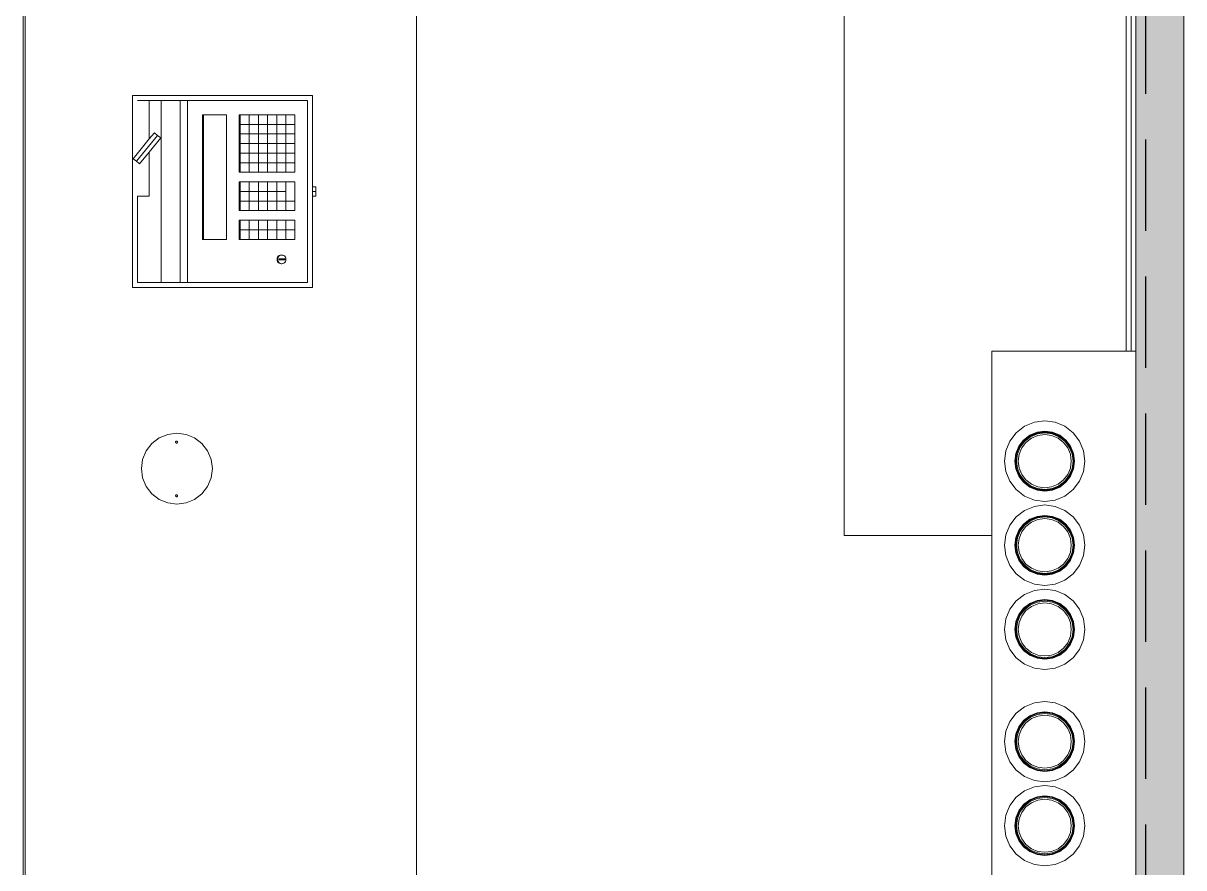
# Model space of a CAD drawing. Header units: millimetres. Extents: x 567392 to 582402, y 4512800 to 4518063.
# Drawn here: x 568968.8 to 569210.8, y 4513396.1 to 4513572.3 of the extents above; entities that cross this region are included whole.
import ezdxf

# ---------------------------------------------------------------- set-up
doc = ezdxf.new("R2010")
doc.units = ezdxf.units.MM
doc.linetypes.add('DASHED2', pattern=[9.525, 6.35, -3.175])
doc.layers.add('a_8', color=8, linetype='Continuous', lineweight=0)
doc.layers.add('a_p1_d', color=1, linetype='DASHED2')

# ---------------------------------------------------------------- blocks, each defined once
blk = doc.blocks.new('A$C4A613EE6')
h = blk.add_hatch(color=256)
h.dxf.hatch_style = 1
h.paths.add_polyline_path([(12300, -100), (0, -100), (0, 0), (12300, 0)])
for p, q in [((12300, 0), (2200, 0)), ((8489.7, -100), (10126.7, -100)), ((8489.7, -110), (10126.7, -110)), ((8489.7, -119.9), (10126.7, -119.9)), ((10126.7, -100), (10126.7, -110)), ((10126.7, -100), (12126.7, -100)), ((10126.7, -110), (10126.7, -119.9)), ((10126.7, -119.9), (10126.7, -400)), ((10314, -217.2), (10296.7, -230.6)), ((10334.3, -208.8), (10314, -217.2)), ((10356, -206), (10334.3, -208.8)), ((10377.7, -208.8), (10356, -206)), ((10398, -217.2), (10377.7, -208.8)), ((10415.4, -230.6), (10398, -217.2)), ((10489.3, -217.2), (10472, -230.6)), ((10509.6, -208.8), (10489.3, -217.2)), ((10531.3, -206), (10509.6, -208.8)), ((10553, -208.8), (10531.3, -206)), ((10573.3, -217.2), (10553, -208.8)), ((10590.7, -230.6), (10573.3, -217.2)), ((10664.9, -217.2), (10647.5, -230.6)), ((10685.1, -208.8), (10664.9, -217.2)), ((10706.9, -206), (10685.1, -208.8)), ((10728.6, -208.8), (10706.9, -206)), ((10748.8, -217.2), (10728.6, -208.8)), ((10766.2, -230.6), (10748.8, -217.2)), ((10899, -217.2), (10881.7, -230.6)), ((10919.3, -208.8), (10899, -217.2)), ((10941, -206), (10919.3, -208.8)), ((10962.7, -208.8), (10941, -206)), ((10983, -217.2), (10962.7, -208.8)), ((11000.4, -230.6), (10983, -217.2)), ((11074.3, -217.2), (11057, -230.6)), ((11094.6, -208.8), (11074.3, -217.2)), ((11116.3, -206), (11094.6, -208.8)), ((11138, -208.8), (11116.3, -206)), ((11158.3, -217.2), (11138, -208.8)), ((11175.7, -230.6), (11158.3, -217.2)), ((10296.7, -230.6), (10283.3, -247.9)), ((10324.8, -235.9), (10311.9, -245.8)), ((10325.2, -236.5), (10312.4, -246.3)), ((10325.7, -237.4), (10313.1, -247)), ((10326.6, -238.9), (10314.3, -248.2)), ((10328.3, -241.9), (10316.8, -250.7)), ((10339.9, -229.7), (10324.8, -235.9)), ((10340, -230.3), (10325.2, -236.5)), ((10340.3, -231.3), (10325.7, -237.4)), ((10340.8, -233), (10326.6, -238.9)), ((10341.7, -236.4), (10328.3, -241.9)), ((10356, -227.6), (10339.9, -229.7)), ((10356, -228.2), (10340, -230.3)), ((10356, -229.3), (10340.3, -231.3)), ((10356, -231), (10340.8, -233)), ((10356, -234.5), (10341.7, -236.4)), ((10372.2, -229.7), (10356, -227.6)), ((10372, -230.3), (10356, -228.2)), ((10371.7, -231.3), (10356, -229.3)), ((10371.3, -233), (10356, -231)), ((10370.4, -236.4), (10356, -234.5)), ((10383.7, -241.9), (10370.4, -236.4)), ((10385.5, -238.9), (10371.3, -233)), ((10386.3, -237.4), (10371.7, -231.3)), ((10386.9, -236.5), (10372, -230.3)), ((10387.2, -235.9), (10372.2, -229.7)), ((10395.2, -250.7), (10383.7, -241.9)), ((10397.7, -248.2), (10385.5, -238.9)), ((10398.9, -247), (10386.3, -237.4)), ((10399.7, -246.3), (10386.9, -236.5)), ((10400.1, -245.8), (10387.2, -235.9)), ((10428.7, -247.9), (10415.4, -230.6)), ((10472, -230.6), (10458.6, -247.9)), ((10500.1, -235.9), (10487.2, -245.8)), ((10500.5, -236.5), (10487.7, -246.3)), ((10501, -237.4), (10488.4, -247)), ((10501.8, -238.9), (10489.6, -248.2)), ((10503.6, -241.9), (10492.1, -250.7)), ((10515.2, -229.7), (10500.1, -235.9)), ((10515.3, -230.3), (10500.5, -236.5)), ((10515.6, -231.3), (10501, -237.4)), ((10516.1, -233), (10501.8, -238.9)), ((10517, -236.4), (10503.6, -241.9)), ((10531.3, -227.6), (10515.2, -229.7)), ((10531.3, -228.2), (10515.3, -230.3)), ((10531.3, -229.3), (10515.6, -231.3)), ((10531.3, -231), (10516.1, -233)), ((10531.3, -234.5), (10517, -236.4)), ((10547.5, -229.7), (10531.3, -227.6)), ((10547.3, -230.3), (10531.3, -228.2)), ((10547, -231.3), (10531.3, -229.3)), ((10546.6, -233), (10531.3, -231)), ((10545.7, -236.4), (10531.3, -234.5)), ((10559, -241.9), (10545.7, -236.4)), ((10560.8, -238.9), (10546.6, -233)), ((10561.6, -237.4), (10547, -231.3)), ((10562.2, -236.5), (10547.3, -230.3)), ((10562.5, -235.9), (10547.5, -229.7)), ((10570.5, -250.7), (10559, -241.9)), ((10573, -248.2), (10560.8, -238.9)), ((10574.2, -247), (10561.6, -237.4)), ((10575, -246.3), (10562.2, -236.5)), ((10575.4, -245.8), (10562.5, -235.9)), ((10604, -247.9), (10590.7, -230.6)), ((10647.5, -230.6), (10634.2, -247.9)), ((10675.7, -235.9), (10662.8, -245.8)), ((10676, -236.5), (10663.2, -246.3)), ((10676.5, -237.4), (10664, -247)), ((10677.4, -238.9), (10665.2, -248.2)), ((10679.2, -241.9), (10667.7, -250.7)), ((10690.7, -229.7), (10675.7, -235.9)), ((10690.9, -230.3), (10676, -236.5)), ((10691.2, -231.3), (10676.5, -237.4)), ((10691.6, -233), (10677.4, -238.9)), ((10692.5, -236.4), (10679.2, -241.9)), ((10706.9, -227.6), (10690.7, -229.7)), ((10706.9, -228.2), (10690.9, -230.3)), ((10706.9, -229.3), (10691.2, -231.3)), ((10706.9, -231), (10691.6, -233)), ((10706.9, -234.5), (10692.5, -236.4)), ((10723, -229.7), (10706.9, -227.6)), ((10722.8, -230.3), (10706.9, -228.2)), ((10722.6, -231.3), (10706.9, -229.3)), ((10722.1, -233), (10706.9, -231)), ((10721.2, -236.4), (10706.9, -234.5)), ((10734.6, -241.9), (10721.2, -236.4)), ((10736.3, -238.9), (10722.1, -233)), ((10737.2, -237.4), (10722.6, -231.3)), ((10737.7, -236.5), (10722.8, -230.3)), ((10738, -235.9), (10723, -229.7)), ((10746, -250.7), (10734.6, -241.9)), ((10748.5, -248.2), (10736.3, -238.9)), ((10749.8, -247), (10737.2, -237.4)), ((10750.5, -246.3), (10737.7, -236.5)), ((10751, -245.8), (10738, -235.9)), ((10779.6, -247.9), (10766.2, -230.6)), ((10881.7, -230.6), (10868.3, -247.9)), ((10909.8, -235.9), (10896.9, -245.8)), ((10910.2, -236.5), (10897.4, -246.3)), ((10910.7, -237.4), (10898.1, -247)), ((10911.6, -238.9), (10899.3, -248.2)), ((10913.3, -241.9), (10901.8, -250.7)), ((10924.9, -229.7), (10909.8, -235.9)), ((10925, -230.3), (10910.2, -236.5)), ((10925.3, -231.3), (10910.7, -237.4)), ((10925.8, -233), (10911.6, -238.9)), ((10926.7, -236.4), (10913.3, -241.9)), ((10941, -227.6), (10924.9, -229.7)), ((10941, -228.2), (10925, -230.3)), ((10941, -229.3), (10925.3, -231.3)), ((10941, -231), (10925.8, -233)), ((10941, -234.5), (10926.7, -236.4)), ((10957.2, -229.7), (10941, -227.6)), ((10957, -230.3), (10941, -228.2)), ((10956.7, -231.3), (10941, -229.3)), ((10956.3, -233), (10941, -231)), ((10955.4, -236.4), (10941, -234.5)), ((10968.7, -241.9), (10955.4, -236.4)), ((10970.5, -238.9), (10956.3, -233)), ((10971.3, -237.4), (10956.7, -231.3)), ((10971.9, -236.5), (10957, -230.3)), ((10972.2, -235.9), (10957.2, -229.7)), ((10980.2, -250.7), (10968.7, -241.9)), ((10982.7, -248.2), (10970.5, -238.9)), ((10983.9, -247), (10971.3, -237.4)), ((10984.7, -246.3), (10971.9, -236.5)), ((10985.1, -245.8), (10972.2, -235.9)), ((11013.7, -247.9), (11000.4, -230.6)), ((11057, -230.6), (11043.6, -247.9)), ((11085.1, -235.9), (11072.2, -245.8)), ((11085.5, -236.5), (11072.7, -246.3)), ((11086, -237.4), (11073.4, -247)), ((11086.8, -238.9), (11074.6, -248.2)), ((11088.6, -241.9), (11077.1, -250.7)), ((11100.2, -229.7), (11085.1, -235.9)), ((11100.3, -230.3), (11085.5, -236.5)), ((11100.6, -231.3), (11086, -237.4)), ((11101.1, -233), (11086.8, -238.9)), ((11102, -236.4), (11088.6, -241.9)), ((11116.3, -227.6), (11100.2, -229.7)), ((11116.3, -228.2), (11100.3, -230.3)), ((11116.3, -229.3), (11100.6, -231.3)), ((11116.3, -231), (11101.1, -233)), ((11116.3, -234.5), (11102, -236.4)), ((11132.5, -229.7), (11116.3, -227.6)), ((11132.3, -230.3), (11116.3, -228.2)), ((11132, -231.3), (11116.3, -229.3)), ((11131.6, -233), (11116.3, -231)), ((11130.7, -236.4), (11116.3, -234.5)), ((11144, -241.9), (11130.7, -236.4)), ((11145.8, -238.9), (11131.6, -233)), ((11146.6, -237.4), (11132, -231.3)), ((11147.2, -236.5), (11132.3, -230.3)), ((11147.5, -235.9), (11132.5, -229.7)), ((11155.5, -250.7), (11144, -241.9)), ((11158, -248.2), (11145.8, -238.9)), ((11159.2, -247), (11146.6, -237.4)), ((11160, -246.3), (11147.2, -236.5)), ((11160.4, -245.8), (11147.5, -235.9)), ((11189, -247.9), (11175.7, -230.6)), ((10283.3, -247.9), (10274.9, -268.2)), ((10302, -258.7), (10295.8, -273.8)), ((10302.6, -259.1), (10296.4, -273.9)), ((10303.5, -259.6), (10297.4, -274.2)), ((10305, -260.4), (10299.1, -274.7)), ((10311.9, -245.8), (10302, -258.7)), ((10308, -262.2), (10302.5, -275.6)), ((10312.4, -246.3), (10302.6, -259.1)), ((10313.1, -247), (10303.5, -259.6)), ((10314.3, -248.2), (10305, -260.4)), ((10316.8, -250.7), (10308, -262.2)), ((10404, -262.2), (10395.2, -250.7)), ((10407.1, -260.4), (10397.7, -248.2)), ((10408.5, -259.6), (10398.9, -247)), ((10409.5, -259.1), (10399.7, -246.3)), ((10410, -258.7), (10400.1, -245.8)), ((10409.5, -275.6), (10404, -262.2)), ((10412.9, -274.7), (10407.1, -260.4)), ((10414.6, -274.2), (10408.5, -259.6)), ((10415.6, -273.9), (10409.5, -259.1)), ((10416.2, -273.8), (10410, -258.7)), ((10437.1, -268.2), (10428.7, -247.9)), ((10458.6, -247.9), (10450.2, -268.2)), ((10477.3, -258.7), (10471.1, -273.8)), ((10477.9, -259.1), (10471.7, -273.9)), ((10478.8, -259.6), (10472.7, -274.2)), ((10480.3, -260.4), (10474.4, -274.7)), ((10487.2, -245.8), (10477.3, -258.7)), ((10483.3, -262.2), (10477.8, -275.6)), ((10487.7, -246.3), (10477.9, -259.1)), ((10488.4, -247), (10478.8, -259.6)), ((10489.6, -248.2), (10480.3, -260.4)), ((10492.1, -250.7), (10483.3, -262.2)), ((10579.3, -262.2), (10570.5, -250.7)), ((10582.4, -260.4), (10573, -248.2)), ((10583.8, -259.6), (10574.2, -247)), ((10584.8, -259.1), (10575, -246.3)), ((10585.3, -258.7), (10575.4, -245.8)), ((10584.8, -275.6), (10579.3, -262.2)), ((10588.2, -274.7), (10582.4, -260.4)), ((10589.9, -274.2), (10583.8, -259.6)), ((10590.9, -273.9), (10584.8, -259.1)), ((10591.5, -273.8), (10585.3, -258.7)), ((10612.4, -268.2), (10604, -247.9)), ((10634.2, -247.9), (10625.8, -268.2)), ((10652.9, -258.7), (10646.7, -273.8)), ((10653.4, -259.1), (10647.3, -273.9)), ((10654.3, -259.6), (10648.3, -274.2)), ((10655.8, -260.4), (10650, -274.7)), ((10662.8, -245.8), (10652.9, -258.7)), ((10663.2, -246.3), (10653.4, -259.1)), ((10658.9, -262.2), (10653.4, -275.6)), ((10664, -247), (10654.3, -259.6)), ((10665.2, -248.2), (10655.8, -260.4)), ((10667.7, -250.7), (10658.9, -262.2)), ((10754.8, -262.2), (10746, -250.7)), ((10757.9, -260.4), (10748.5, -248.2)), ((10759.4, -259.6), (10749.8, -247)), ((10760.3, -259.1), (10750.5, -246.3)), ((10760.9, -258.7), (10751, -245.8)), ((10760.4, -275.6), (10754.8, -262.2)), ((10763.8, -274.7), (10757.9, -260.4)), ((10765.5, -274.2), (10759.4, -259.6)), ((10766.5, -273.9), (10760.3, -259.1)), ((10767.1, -273.8), (10760.9, -258.7)), ((10788, -268.2), (10779.6, -247.9)), ((10868.3, -247.9), (10859.9, -268.2)), ((10887, -258.7), (10880.8, -273.8)), ((10887.6, -259.1), (10881.4, -273.9)), ((10888.5, -259.6), (10882.4, -274.2)), ((10890, -260.4), (10884.1, -274.7)), ((10896.9, -245.8), (10887, -258.7)), ((10893, -262.2), (10887.5, -275.6)), ((10897.4, -246.3), (10887.6, -259.1)), ((10898.1, -247), (10888.5, -259.6)), ((10899.3, -248.2), (10890, -260.4)), ((10901.8, -250.7), (10893, -262.2)), ((10989, -262.2), (10980.2, -250.7)), ((10992.1, -260.4), (10982.7, -248.2)), ((10993.5, -259.6), (10983.9, -247)), ((10994.5, -259.1), (10984.7, -246.3)), ((10995, -258.7), (10985.1, -245.8)), ((10994.5, -275.6), (10989, -262.2)), ((10997.9, -274.7), (10992.1, -260.4)), ((10999.6, -274.2), (10993.5, -259.6)), ((11000.6, -273.9), (10994.5, -259.1)), ((11001.2, -273.8), (10995, -258.7)), ((11022.1, -268.2), (11013.7, -247.9)), ((11043.6, -247.9), (11035.2, -268.2)), ((11062.3, -258.7), (11056.1, -273.8)), ((11062.9, -259.1), (11056.7, -273.9)), ((11063.8, -259.6), (11057.7, -274.2)), ((11065.3, -260.4), (11059.4, -274.7)), ((11072.2, -245.8), (11062.3, -258.7)), ((11068.3, -262.2), (11062.8, -275.6)), ((11072.7, -246.3), (11062.9, -259.1)), ((11073.4, -247), (11063.8, -259.6)), ((11074.6, -248.2), (11065.3, -260.4)), ((11077.1, -250.7), (11068.3, -262.2)), ((11164.3, -262.2), (11155.5, -250.7)), ((11167.4, -260.4), (11158, -248.2)), ((11168.8, -259.6), (11159.2, -247)), ((11169.8, -259.1), (11160, -246.3)), ((11170.3, -258.7), (11160.4, -245.8)), ((11169.8, -275.6), (11164.3, -262.2)), ((11173.2, -274.7), (11167.4, -260.4)), ((11174.9, -274.2), (11168.8, -259.6)), ((11175.9, -273.9), (11169.8, -259.1)), ((11176.5, -273.8), (11170.3, -258.7)), ((11197.4, -268.2), (11189, -247.9)), ((10274.9, -268.2), (10272.1, -289.9)), ((10272.1, -289.9), (10274.9, -311.6)), ((10295.8, -273.8), (10293.7, -289.9)), ((10293.7, -289.9), (10295.8, -306)), ((10296.4, -273.9), (10294.3, -289.9)), ((10294.3, -289.9), (10296.4, -305.9)), ((10297.4, -274.2), (10295.4, -289.9)), ((10295.4, -289.9), (10297.4, -305.6)), ((10299.1, -274.7), (10297.1, -289.9)), ((10297.1, -289.9), (10299.1, -305.2)), ((10302.5, -275.6), (10300.6, -289.9)), ((10300.6, -289.9), (10302.5, -304.2)), ((10411.4, -289.9), (10409.5, -275.6)), ((10409.5, -304.2), (10411.4, -289.9)), ((10414.9, -289.9), (10412.9, -274.7)), ((10412.9, -305.2), (10414.9, -289.9)), ((10416.7, -289.9), (10414.6, -274.2)), ((10414.6, -305.6), (10416.7, -289.9)), ((10417.7, -289.9), (10415.6, -273.9)), ((10415.6, -305.9), (10417.7, -289.9)), ((10418.4, -289.9), (10416.2, -273.8)), ((10416.2, -306), (10418.4, -289.9)), ((10440, -289.9), (10437.1, -268.2)), ((10437.1, -311.6), (10440, -289.9)), ((10450.2, -268.2), (10447.4, -289.9)), ((10447.4, -289.9), (10450.2, -311.6)), ((10471.1, -273.8), (10469, -289.9)), ((10469, -289.9), (10471.1, -306)), ((10471.7, -273.9), (10469.6, -289.9)), ((10469.6, -289.9), (10471.7, -305.9)), ((10472.7, -274.2), (10470.7, -289.9)), ((10470.7, -289.9), (10472.7, -305.6)), ((10474.4, -274.7), (10472.4, -289.9)), ((10472.4, -289.9), (10474.4, -305.2)), ((10477.8, -275.6), (10475.9, -289.9)), ((10475.9, -289.9), (10477.8, -304.2)), ((10586.7, -289.9), (10584.8, -275.6)), ((10584.8, -304.2), (10586.7, -289.9)), ((10590.2, -289.9), (10588.2, -274.7)), ((10588.2, -305.2), (10590.2, -289.9)), ((10592, -289.9), (10589.9, -274.2)), ((10589.9, -305.6), (10592, -289.9)), ((10593, -289.9), (10590.9, -273.9)), ((10590.9, -305.9), (10593, -289.9)), ((10593.7, -289.9), (10591.5, -273.8)), ((10591.5, -306), (10593.7, -289.9)), ((10615.3, -289.9), (10612.4, -268.2)), ((10612.4, -311.6), (10615.3, -289.9)), ((10625.8, -268.2), (10622.9, -289.9)), ((10622.9, -289.9), (10625.8, -311.6)), ((10646.7, -273.8), (10644.5, -289.9)), ((10644.5, -289.9), (10646.7, -306)), ((10647.3, -273.9), (10645.2, -289.9)), ((10645.2, -289.9), (10647.3, -305.9)), ((10648.3, -274.2), (10646.2, -289.9)), ((10646.2, -289.9), (10648.3, -305.6)), ((10650, -274.7), (10647.9, -289.9)), ((10647.9, -289.9), (10650, -305.2)), ((10653.4, -275.6), (10651.5, -289.9)), ((10651.5, -289.9), (10653.4, -304.2)), ((10762.3, -289.9), (10760.4, -275.6)), ((10760.4, -304.2), (10762.3, -289.9)), ((10765.8, -289.9), (10763.8, -274.7)), ((10763.8, -305.2), (10765.8, -289.9)), ((10767.5, -289.9), (10765.5, -274.2)), ((10765.5, -305.6), (10767.5, -289.9)), ((10768.6, -289.9), (10766.5, -273.9)), ((10766.5, -305.9), (10768.6, -289.9)), ((10769.2, -289.9), (10767.1, -273.8)), ((10767.1, -306), (10769.2, -289.9)), ((10790.8, -289.9), (10788, -268.2)), ((10788, -311.6), (10790.8, -289.9)), ((10859.9, -268.2), (10857.1, -289.9)), ((10857.1, -289.9), (10859.9, -311.6)), ((10880.8, -273.8), (10878.7, -289.9)), ((10878.7, -289.9), (10880.8, -306)), ((10881.4, -273.9), (10879.3, -289.9)), ((10879.3, -289.9), (10881.4, -305.9)), ((10882.4, -274.2), (10880.4, -289.9)), ((10880.4, -289.9), (10882.4, -305.6)), ((10884.1, -274.7), (10882.1, -289.9)), ((10882.1, -289.9), (10884.1, -305.2)), ((10887.5, -275.6), (10885.6, -289.9)), ((10885.6, -289.9), (10887.5, -304.2)), ((10996.4, -289.9), (10994.5, -275.6)), ((10994.5, -304.2), (10996.4, -289.9)), ((10999.9, -289.9), (10997.9, -274.7)), ((10997.9, -305.2), (10999.9, -289.9)), ((11001.7, -289.9), (10999.6, -274.2)), ((10999.6, -305.6), (11001.7, -289.9)), ((11002.7, -289.9), (11000.6, -273.9)), ((11000.6, -305.9), (11002.7, -289.9)), ((11003.4, -289.9), (11001.2, -273.8)), ((11001.2, -306), (11003.4, -289.9)), ((11025, -289.9), (11022.1, -268.2)), ((11022.1, -311.6), (11025, -289.9)), ((11035.2, -268.2), (11032.4, -289.9)), ((11032.4, -289.9), (11035.2, -311.6)), ((11056.1, -273.8), (11054, -289.9)), ((11054, -289.9), (11056.1, -306)), ((11056.7, -273.9), (11054.6, -289.9)), ((11054.6, -289.9), (11056.7, -305.9)), ((11057.7, -274.2), (11055.7, -289.9)), ((11055.7, -289.9), (11057.7, -305.6)), ((11059.4, -274.7), (11057.4, -289.9)), ((11057.4, -289.9), (11059.4, -305.2)), ((11062.8, -275.6), (11060.9, -289.9)), ((11060.9, -289.9), (11062.8, -304.2)), ((11171.7, -289.9), (11169.8, -275.6)), ((11169.8, -304.2), (11171.7, -289.9)), ((11175.2, -289.9), (11173.2, -274.7)), ((11173.2, -305.2), (11175.2, -289.9)), ((11177, -289.9), (11174.9, -274.2)), ((11174.9, -305.6), (11177, -289.9)), ((11178, -289.9), (11175.9, -273.9)), ((11175.9, -305.9), (11178, -289.9)), ((11178.7, -289.9), (11176.5, -273.8)), ((11176.5, -306), (11178.7, -289.9)), ((11200.3, -289.9), (11197.4, -268.2)), ((11197.4, -311.6), (11200.3, -289.9)), ((10274.9, -311.6), (10283.3, -331.9)), ((10295.8, -306), (10302, -321.1)), ((10296.4, -305.9), (10302.6, -320.8)), ((10297.4, -305.6), (10303.5, -320.2)), ((10299.1, -305.2), (10305, -319.4)), ((10302.5, -304.2), (10308, -317.6)), ((10404, -317.6), (10409.5, -304.2)), ((10407.1, -319.4), (10412.9, -305.2)), ((10408.5, -320.2), (10414.6, -305.6)), ((10409.5, -320.8), (10415.6, -305.9)), ((10410, -321.1), (10416.2, -306)), ((10428.7, -331.9), (10437.1, -311.6)), ((10450.2, -311.6), (10458.6, -331.9)), ((10471.1, -306), (10477.3, -321.1)), ((10471.7, -305.9), (10477.9, -320.8)), ((10472.7, -305.6), (10478.8, -320.2)), ((10474.4, -305.2), (10480.3, -319.4)), ((10477.8, -304.2), (10483.3, -317.6)), ((10579.3, -317.6), (10584.8, -304.2)), ((10582.4, -319.4), (10588.2, -305.2)), ((10583.8, -320.2), (10589.9, -305.6)), ((10584.8, -320.8), (10590.9, -305.9)), ((10585.3, -321.1), (10591.5, -306)), ((10604, -331.9), (10612.4, -311.6)), ((10625.8, -311.6), (10634.2, -331.9)), ((10646.7, -306), (10652.9, -321.1)), ((10647.3, -305.9), (10653.4, -320.8)), ((10648.3, -305.6), (10654.3, -320.2)), ((10650, -305.2), (10655.8, -319.4)), ((10653.4, -304.2), (10658.9, -317.6)), ((10754.8, -317.6), (10760.4, -304.2)), ((10757.9, -319.4), (10763.8, -305.2)), ((10759.4, -320.2), (10765.5, -305.6)), ((10760.3, -320.8), (10766.5, -305.9)), ((10760.9, -321.1), (10767.1, -306)), ((10779.6, -331.9), (10788, -311.6)), ((10859.9, -311.6), (10868.3, -331.9)), ((10880.8, -306), (10887, -321.1)), ((10881.4, -305.9), (10887.6, -320.8)), ((10882.4, -305.6), (10888.5, -320.2)), ((10884.1, -305.2), (10890, -319.4)), ((10887.5, -304.2), (10893, -317.6)), ((10989, -317.6), (10994.5, -304.2)), ((10992.1, -319.4), (10997.9, -305.2)), ((10993.5, -320.2), (10999.6, -305.6)), ((10994.5, -320.8), (11000.6, -305.9)), ((10995, -321.1), (11001.2, -306)), ((11013.7, -331.9), (11022.1, -311.6)), ((11035.2, -311.6), (11043.6, -331.9)), ((11056.1, -306), (11062.3, -321.1)), ((11056.7, -305.9), (11062.9, -320.8)), ((11057.7, -305.6), (11063.8, -320.2)), ((11059.4, -305.2), (11065.3, -319.4)), ((11062.8, -304.2), (11068.3, -317.6)), ((11164.3, -317.6), (11169.8, -304.2)), ((11167.4, -319.4), (11173.2, -305.2)), ((11168.8, -320.2), (11174.9, -305.6)), ((11169.8, -320.8), (11175.9, -305.9)), ((11170.3, -321.1), (11176.5, -306)), ((11189, -331.9), (11197.4, -311.6)), ((10283.3, -331.9), (10296.7, -349.3)), ((10302, -321.1), (10311.9, -334)), ((10302.6, -320.8), (10312.4, -333.6)), ((10303.5, -320.2), (10313.1, -332.8)), ((10305, -319.4), (10314.3, -331.6)), ((10308, -317.6), (10316.8, -329.1)), ((10311.9, -334), (10324.8, -343.9)), ((10312.4, -333.6), (10325.2, -343.4)), ((10313.1, -332.8), (10325.7, -342.4)), ((10314.3, -331.6), (10326.6, -340.9)), ((10316.8, -329.1), (10328.3, -337.9)), ((10328.3, -337.9), (10341.7, -343.4)), ((10370.4, -343.4), (10383.7, -337.9)), ((10383.7, -337.9), (10395.2, -329.1)), ((10385.5, -340.9), (10397.7, -331.6)), ((10386.3, -342.4), (10398.9, -332.8)), ((10386.9, -343.4), (10399.7, -333.6)), ((10387.2, -343.9), (10400.1, -334)), ((10395.2, -329.1), (10404, -317.6)), ((10397.7, -331.6), (10407.1, -319.4)), ((10398.9, -332.8), (10408.5, -320.2)), ((10399.7, -333.6), (10409.5, -320.8)), ((10400.1, -334), (10410, -321.1)), ((10415.4, -349.3), (10428.7, -331.9)), ((10458.6, -331.9), (10472, -349.3)), ((10477.3, -321.1), (10487.2, -334)), ((10477.9, -320.8), (10487.7, -333.6)), ((10478.8, -320.2), (10488.4, -332.8)), ((10480.3, -319.4), (10489.6, -331.6)), ((10483.3, -317.6), (10492.1, -329.1)), ((10487.2, -334), (10500.1, -343.9)), ((10487.7, -333.6), (10500.5, -343.4)), ((10488.4, -332.8), (10501, -342.4)), ((10489.6, -331.6), (10501.8, -340.9)), ((10492.1, -329.1), (10503.6, -337.9)), ((10503.6, -337.9), (10517, -343.4)), ((10545.7, -343.4), (10559, -337.9)), ((10559, -337.9), (10570.5, -329.1)), ((10560.8, -340.9), (10573, -331.6)), ((10561.6, -342.4), (10574.2, -332.8)), ((10562.2, -343.4), (10575, -333.6)), ((10562.5, -343.9), (10575.4, -334)), ((10570.5, -329.1), (10579.3, -317.6)), ((10573, -331.6), (10582.4, -319.4)), ((10574.2, -332.8), (10583.8, -320.2)), ((10575, -333.6), (10584.8, -320.8)), ((10575.4, -334), (10585.3, -321.1)), ((10590.7, -349.3), (10604, -331.9)), ((10634.2, -331.9), (10647.5, -349.3)), ((10652.9, -321.1), (10662.8, -334)), ((10653.4, -320.8), (10663.2, -333.6)), ((10654.3, -320.2), (10664, -332.8)), ((10655.8, -319.4), (10665.2, -331.6)), ((10658.9, -317.6), (10667.7, -329.1)), ((10662.8, -334), (10675.7, -343.9)), ((10663.2, -333.6), (10676, -343.4)), ((10664, -332.8), (10676.5, -342.4)), ((10665.2, -331.6), (10677.4, -340.9)), ((10667.7, -329.1), (10679.2, -337.9)), ((10679.2, -337.9), (10692.5, -343.4)), ((10721.2, -343.4), (10734.6, -337.9)), ((10734.6, -337.9), (10746, -329.1)), ((10736.3, -340.9), (10748.5, -331.6)), ((10737.2, -342.4), (10749.8, -332.8)), ((10737.7, -343.4), (10750.5, -333.6)), ((10738, -343.9), (10751, -334)), ((10746, -329.1), (10754.8, -317.6)), ((10748.5, -331.6), (10757.9, -319.4)), ((10749.8, -332.8), (10759.4, -320.2)), ((10750.5, -333.6), (10760.3, -320.8)), ((10751, -334), (10760.9, -321.1)), ((10766.2, -349.3), (10779.6, -331.9)), ((10868.3, -331.9), (10881.7, -349.3)), ((10887, -321.1), (10896.9, -334)), ((10887.6, -320.8), (10897.4, -333.6)), ((10888.5, -320.2), (10898.1, -332.8)), ((10890, -319.4), (10899.3, -331.6)), ((10893, -317.6), (10901.8, -329.1)), ((10896.9, -334), (10909.8, -343.9)), ((10897.4, -333.6), (10910.2, -343.4)), ((10898.1, -332.8), (10910.7, -342.4)), ((10899.3, -331.6), (10911.6, -340.9)), ((10901.8, -329.1), (10913.3, -337.9)), ((10913.3, -337.9), (10926.7, -343.4)), ((10955.4, -343.4), (10968.7, -337.9)), ((10968.7, -337.9), (10980.2, -329.1)), ((10970.5, -340.9), (10982.7, -331.6)), ((10971.3, -342.4), (10983.9, -332.8)), ((10971.9, -343.4), (10984.7, -333.6)), ((10972.2, -343.9), (10985.1, -334)), ((10980.2, -329.1), (10989, -317.6)), ((10982.7, -331.6), (10992.1, -319.4)), ((10983.9, -332.8), (10993.5, -320.2)), ((10984.7, -333.6), (10994.5, -320.8)), ((10985.1, -334), (10995, -321.1)), ((11000.4, -349.3), (11013.7, -331.9)), ((11043.6, -331.9), (11057, -349.3)), ((11062.3, -321.1), (11072.2, -334)), ((11062.9, -320.8), (11072.7, -333.6)), ((11063.8, -320.2), (11073.4, -332.8)), ((11065.3, -319.4), (11074.6, -331.6)), ((11068.3, -317.6), (11077.1, -329.1)), ((11072.2, -334), (11085.1, -343.9)), ((11072.7, -333.6), (11085.5, -343.4)), ((11073.4, -332.8), (11086, -342.4)), ((11074.6, -331.6), (11086.8, -340.9)), ((11077.1, -329.1), (11088.6, -337.9)), ((11088.6, -337.9), (11102, -343.4)), ((11130.7, -343.4), (11144, -337.9)), ((11144, -337.9), (11155.5, -329.1)), ((11145.8, -340.9), (11158, -331.6)), ((11146.6, -342.4), (11159.2, -332.8)), ((11147.2, -343.4), (11160, -333.6)), ((11147.5, -343.9), (11160.4, -334)), ((11155.5, -329.1), (11164.3, -317.6)), ((11158, -331.6), (11167.4, -319.4)), ((11159.2, -332.8), (11168.8, -320.2)), ((11160, -333.6), (11169.8, -320.8)), ((11160.4, -334), (11170.3, -321.1)), ((11175.7, -349.3), (11189, -331.9)), ((10296.7, -349.3), (10314, -362.6)), ((10314, -362.6), (10334.3, -371)), ((10324.8, -343.9), (10339.9, -350.1)), ((10325.2, -343.4), (10340, -349.5)), ((10325.7, -342.4), (10340.3, -348.5)), ((10326.6, -340.9), (10340.8, -346.8)), ((10339.9, -350.1), (10356, -352.3)), ((10340, -349.5), (10356, -351.6)), ((10340.3, -348.5), (10356, -350.6)), ((10340.8, -346.8), (10356, -348.8)), ((10341.7, -343.4), (10356, -345.3)), ((10356, -345.3), (10370.4, -343.4)), ((10356, -348.8), (10371.3, -346.8)), ((10356, -350.6), (10371.7, -348.5)), ((10356, -351.6), (10372, -349.5)), ((10356, -352.3), (10372.2, -350.1)), ((10371.3, -346.8), (10385.5, -340.9)), ((10371.7, -348.5), (10386.3, -342.4)), ((10372, -349.5), (10386.9, -343.4)), ((10372.2, -350.1), (10387.2, -343.9)), ((10377.7, -371), (10398, -362.6)), ((10398, -362.6), (10415.4, -349.3)), ((10472, -349.3), (10489.3, -362.6)), ((10489.3, -362.6), (10509.6, -371)), ((10500.1, -343.9), (10515.2, -350.1)), ((10500.5, -343.4), (10515.3, -349.5)), ((10501, -342.4), (10515.6, -348.5)), ((10501.8, -340.9), (10516.1, -346.8)), ((10515.2, -350.1), (10531.3, -352.3)), ((10515.3, -349.5), (10531.3, -351.6)), ((10515.6, -348.5), (10531.3, -350.6)), ((10516.1, -346.8), (10531.3, -348.8)), ((10517, -343.4), (10531.3, -345.3)), ((10531.3, -345.3), (10545.7, -343.4)), ((10531.3, -348.8), (10546.6, -346.8)), ((10531.3, -350.6), (10547, -348.5)), ((10531.3, -351.6), (10547.3, -349.5)), ((10531.3, -352.3), (10547.5, -350.1)), ((10546.6, -346.8), (10560.8, -340.9)), ((10547, -348.5), (10561.6, -342.4)), ((10547.3, -349.5), (10562.2, -343.4)), ((10547.5, -350.1), (10562.5, -343.9)), ((10553, -371), (10573.3, -362.6)), ((10573.3, -362.6), (10590.7, -349.3)), ((10647.5, -349.3), (10664.9, -362.6)), ((10664.9, -362.6), (10685.1, -371)), ((10675.7, -343.9), (10690.7, -350.1)), ((10676, -343.4), (10690.9, -349.5)), ((10676.5, -342.4), (10691.2, -348.5)), ((10677.4, -340.9), (10691.6, -346.8)), ((10690.7, -350.1), (10706.9, -352.3)), ((10690.9, -349.5), (10706.9, -351.6)), ((10691.2, -348.5), (10706.9, -350.6)), ((10691.6, -346.8), (10706.9, -348.8)), ((10692.5, -343.4), (10706.9, -345.3)), ((10706.9, -345.3), (10721.2, -343.4)), ((10706.9, -348.8), (10722.1, -346.8)), ((10706.9, -350.6), (10722.6, -348.5)), ((10706.9, -351.6), (10722.8, -349.5)), ((10706.9, -352.3), (10723, -350.1)), ((10722.1, -346.8), (10736.3, -340.9)), ((10722.6, -348.5), (10737.2, -342.4)), ((10722.8, -349.5), (10737.7, -343.4)), ((10723, -350.1), (10738, -343.9)), ((10728.6, -371), (10748.8, -362.6)), ((10748.8, -362.6), (10766.2, -349.3)), ((10881.7, -349.3), (10899, -362.6)), ((10899, -362.6), (10919.3, -371)), ((10909.8, -343.9), (10924.9, -350.1)), ((10910.2, -343.4), (10925, -349.5)), ((10910.7, -342.4), (10925.3, -348.5)), ((10911.6, -340.9), (10925.8, -346.8)), ((10924.9, -350.1), (10941, -352.3)), ((10925, -349.5), (10941, -351.6)), ((10925.3, -348.5), (10941, -350.6)), ((10925.8, -346.8), (10941, -348.8)), ((10926.7, -343.4), (10941, -345.3)), ((10941, -345.3), (10955.4, -343.4)), ((10941, -348.8), (10956.3, -346.8)), ((10941, -350.6), (10956.7, -348.5)), ((10941, -351.6), (10957, -349.5)), ((10941, -352.3), (10957.2, -350.1)), ((10956.3, -346.8), (10970.5, -340.9)), ((10956.7, -348.5), (10971.3, -342.4)), ((10957, -349.5), (10971.9, -343.4)), ((10957.2, -350.1), (10972.2, -343.9)), ((10962.7, -371), (10983, -362.6)), ((10983, -362.6), (11000.4, -349.3)), ((11057, -349.3), (11074.3, -362.6)), ((11074.3, -362.6), (11094.6, -371)), ((11085.1, -343.9), (11100.2, -350.1)), ((11085.5, -343.4), (11100.3, -349.5)), ((11086, -342.4), (11100.6, -348.5)), ((11086.8, -340.9), (11101.1, -346.8)), ((11100.2, -350.1), (11116.3, -352.3)), ((11100.3, -349.5), (11116.3, -351.6)), ((11100.6, -348.5), (11116.3, -350.6)), ((11101.1, -346.8), (11116.3, -348.8)), ((11102, -343.4), (11116.3, -345.3)), ((11116.3, -345.3), (11130.7, -343.4)), ((11116.3, -348.8), (11131.6, -346.8)), ((11116.3, -350.6), (11132, -348.5)), ((11116.3, -351.6), (11132.3, -349.5)), ((11116.3, -352.3), (11132.5, -350.1)), ((11131.6, -346.8), (11145.8, -340.9)), ((11132, -348.5), (11146.6, -342.4)), ((11132.3, -349.5), (11147.2, -343.4)), ((11132.5, -350.1), (11147.5, -343.9)), ((11138, -371), (11158.3, -362.6)), ((11158.3, -362.6), (11175.7, -349.3)), ((10334.3, -371), (10356, -373.9)), ((10356, -373.9), (10377.7, -371)), ((10509.6, -371), (10531.3, -373.9)), ((10531.3, -373.9), (10553, -371)), ((10685.1, -371), (10706.9, -373.9)), ((10706.9, -373.9), (10728.6, -371)), ((10919.3, -371), (10941, -373.9)), ((10941, -373.9), (10962.7, -371)), ((11094.6, -371), (11116.3, -373.9)), ((11116.3, -373.9), (11138, -371)), ((10126.7, -400), (10511, -400)), ((10511, -400), (11396, -400)), ((10511, -400), (10511, -708.4)), ((10511, -708.4), (9002.1, -708.4)), ((11554.7, -1600), (9262.7, -1600)), ((9793.5, -1809.6), (9783.5, -1809.6)), ((9783.5, -1817.1), (9783.5, -1809.6)), ((9803.5, -1809.6), (9793.5, -1809.6)), ((9793.5, -1817.1), (9793.5, -1809.6)), ((9803.5, -1817.1), (9803.5, -1809.6)), ((9593.5, -1817.1), (9593.5, -2191.8)), ((9593.5, -1817.1), (9783.5, -1817.1)), ((9603.5, -1827.1), (9983.5, -1827.1)), ((9603.5, -2077.1), (9603.5, -1827.1)), ((9783.5, -1817.1), (9793.5, -1817.1)), ((9793.5, -1817.1), (9803.5, -1817.1)), ((9993.5, -1817.1), (9803.5, -1817.1)), ((9983.5, -2077.1), (9983.5, -1827.1)), ((9993.5, -2191.8), (9993.5, -1817.1)), ((9653.5, -1853.4), (9633.5, -1853.4)), ((9633.5, -1853.4), (9633.5, -1872.4)), ((9673.5, -1853.4), (9653.5, -1853.4)), ((9653.5, -1853.4), (9653.5, -1872.4)), ((9693.5, -1853.4), (9673.5, -1853.4)), ((9673.5, -1853.4), (9673.5, -1872.4)), ((9713.5, -1853.4), (9693.5, -1853.4)), ((9693.5, -1872.4), (9693.5, -1853.4)), ((9733.5, -1853.4), (9713.5, -1853.4)), ((9713.5, -1853.4), (9713.5, -1872.4)), ((9753.5, -1853.4), (9733.5, -1853.4)), ((9733.5, -1853.4), (9733.5, -1872.4)), ((9753.5, -1853.4), (9753.5, -1872.4)), ((9813.5, -1853.4), (9773.5, -1853.4)), ((9773.5, -1853.4), (9773.5, -1872.4)), ((9813.5, -1872.4), (9813.5, -1853.4)), ((9833.5, -1853.4), (9813.5, -1853.4)), ((9833.5, -1872.4), (9833.5, -1853.4)), ((9873.5, -1853.4), (9853.5, -1853.4)), ((9853.5, -1853.4), (9853.5, -1872.4)), ((9893.5, -1853.4), (9873.5, -1853.4)), ((9873.5, -1853.4), (9873.5, -1872.4)), ((9893.5, -1853.4), (9893.5, -1872.4)), ((9633.5, -1872.4), (9653.5, -1872.4)), ((9633.5, -1872.4), (9633.5, -1891.5)), ((9653.5, -1872.4), (9673.5, -1872.4)), ((9653.5, -1872.4), (9653.5, -1891.5)), ((9673.5, -1872.4), (9693.5, -1872.4)), ((9673.5, -1872.4), (9673.5, -1891.5)), ((9693.5, -1872.4), (9713.5, -1872.4)), ((9693.5, -1891.5), (9693.5, -1872.4)), ((9713.5, -1872.4), (9713.5, -1891.5)), ((9713.5, -1872.4), (9733.5, -1872.4)), ((9733.5, -1872.4), (9753.5, -1872.4)), ((9733.5, -1891.5), (9733.5, -1872.4)), ((9753.5, -1872.4), (9753.5, -1891.5)), ((9773.5, -1872.4), (9793.5, -1872.4)), ((9773.5, -1872.4), (9773.5, -1891.5)), ((9793.5, -1872.4), (9793.5, -1891.5)), ((9793.5, -1872.4), (9813.5, -1872.4)), ((9813.5, -1891.5), (9813.5, -1872.4)), ((9813.5, -1872.4), (9833.5, -1872.4)), ((9833.5, -1872.4), (9833.5, -1891.5)), ((9853.5, -1872.4), (9873.5, -1872.4)), ((9853.5, -1872.4), (9853.5, -1891.5)), ((9873.5, -1891.5), (9873.5, -1872.4)), ((9873.5, -1872.4), (9893.5, -1872.4)), ((9893.5, -1891.5), (9893.5, -1872.4)), ((9926.1, -1880.9), (9926.4, -1878.7)), ((9926.1, -1882.1), (9926.1, -1880.9)), ((9926.1, -1881.5), (9926.1, -1880.9)), ((9926.1, -1882.1), (9926.1, -1881.5)), ((9926.4, -1883.2), (9926.1, -1881.5)), ((9926.4, -1884.3), (9926.1, -1882.1)), ((9926.4, -1878.7), (9927.3, -1876.6)), ((9927.3, -1885.3), (9926.4, -1883.2)), ((9927.3, -1886.4), (9926.4, -1884.3)), ((9927.3, -1876.6), (9928.7, -1874.8)), ((9928.7, -1887.1), (9927.3, -1885.3)), ((9928.7, -1888.2), (9927.3, -1886.4)), ((9928.7, -1874.8), (9930.6, -1873.4)), ((9930.6, -1888.5), (9928.7, -1887.1)), ((9930.6, -1873.4), (9932.8, -1872.5)), ((9932.8, -1872.5), (9935.2, -1872.2)), ((9934, -1874.8), (9936.4, -1874.8)), ((9934, -1874.8), (9934, -1883.9)), ((9934, -1883.9), (9936.4, -1883.9)), ((9934, -1883.9), (9934, -1887.1)), ((9934, -1887.1), (9936.4, -1887.1)), ((9935.2, -1872.2), (9937.6, -1872.5)), ((9936.4, -1883.9), (9936.4, -1874.8)), ((9936.4, -1887.1), (9936.4, -1883.9)), ((9937.6, -1872.5), (9939.8, -1873.4)), ((9939.8, -1873.4), (9941.7, -1874.8)), ((9941.7, -1887.1), (9939.8, -1888.5)), ((9941.7, -1874.8), (9943.1, -1876.6)), ((9943.1, -1885.3), (9941.7, -1887.1)), ((9943.1, -1886.4), (9941.7, -1888.2)), ((9943.1, -1876.6), (9944, -1878.7)), ((9944, -1883.2), (9943.1, -1885.3)), ((9944, -1884.3), (9943.1, -1886.4)), ((9944, -1878.7), (9944.3, -1880.9)), ((9944.3, -1881.5), (9944, -1883.2)), ((9944.3, -1882.1), (9944, -1884.3)), ((9944.3, -1882.1), (9944.3, -1880.9)), ((9944.3, -1880.9), (9944.3, -1881.5)), ((9944.3, -1881.5), (9944.3, -1882.1)), ((9653.5, -1891.5), (9633.5, -1891.5)), ((9633.5, -1891.5), (9633.5, -1910.5)), ((9653.5, -1910.5), (9633.5, -1910.5)), ((9633.5, -1910.5), (9633.5, -1929.6)), ((9673.5, -1891.5), (9653.5, -1891.5)), ((9653.5, -1891.5), (9653.5, -1910.5)), ((9653.5, -1910.5), (9653.5, -1929.6)), ((9673.5, -1910.5), (9653.5, -1910.5)), ((9673.5, -1891.5), (9673.5, -1910.5)), ((9693.5, -1891.5), (9673.5, -1891.5)), ((9693.5, -1910.5), (9673.5, -1910.5)), ((9673.5, -1910.5), (9673.5, -1929.6)), ((9713.5, -1891.5), (9693.5, -1891.5)), ((9693.5, -1910.5), (9693.5, -1891.5)), ((9713.5, -1910.5), (9693.5, -1910.5)), ((9693.5, -1929.6), (9693.5, -1910.5)), ((9733.5, -1891.5), (9713.5, -1891.5)), ((9713.5, -1891.5), (9713.5, -1910.5)), ((9713.5, -1910.5), (9713.5, -1929.6)), ((9733.5, -1910.5), (9713.5, -1910.5)), ((9753.5, -1891.5), (9733.5, -1891.5)), ((9733.5, -1910.5), (9733.5, -1891.5)), ((9753.5, -1910.5), (9733.5, -1910.5)), ((9733.5, -1929.6), (9733.5, -1910.5)), ((9753.5, -1891.5), (9753.5, -1910.5)), ((9753.5, -1910.5), (9753.5, -1929.6)), ((9793.5, -1891.5), (9773.5, -1891.5)), ((9773.5, -1891.5), (9773.5, -1910.5)), ((9793.5, -1910.5), (9773.5, -1910.5)), ((9773.5, -1910.5), (9773.5, -1929.6)), ((9813.5, -1891.5), (9793.5, -1891.5)), ((9793.5, -1891.5), (9793.5, -1910.5)), ((9813.5, -1910.5), (9793.5, -1910.5)), ((9793.5, -1910.5), (9793.5, -1929.6)), ((9833.5, -1891.5), (9813.5, -1891.5)), ((9813.5, -1910.5), (9813.5, -1891.5)), ((9833.5, -1910.5), (9813.5, -1910.5)), ((9813.5, -1929.6), (9813.5, -1910.5)), ((9833.5, -1910.5), (9833.5, -1891.5)), ((9833.5, -1910.5), (9833.5, -1929.6)), ((9873.5, -1891.5), (9853.5, -1891.5)), ((9853.5, -1891.5), (9853.5, -1910.5)), ((9873.5, -1910.5), (9853.5, -1910.5)), ((9853.5, -1910.5), (9853.5, -1929.6)), ((9873.5, -1910.5), (9873.5, -1891.5)), ((9893.5, -1891.5), (9873.5, -1891.5)), ((9873.5, -1929.6), (9873.5, -1910.5)), ((9893.5, -1910.5), (9873.5, -1910.5)), ((9893.5, -1910.5), (9893.5, -1891.5)), ((9893.5, -1910.5), (9893.5, -1929.6)), ((9930.6, -1889.6), (9928.7, -1888.2)), ((9932.8, -1889.3), (9930.6, -1888.5)), ((9932.8, -1890.5), (9930.6, -1889.6)), ((9934, -1889.5), (9932.8, -1889.3)), ((9934, -1890.6), (9932.8, -1890.5)), ((9935.2, -1889.6), (9934, -1889.5)), ((9934, -1889.5), (9934, -1890.6)), ((9935.2, -1890.8), (9934, -1890.6)), ((9937.6, -1889.3), (9935.2, -1889.6)), ((9937.6, -1890.5), (9935.2, -1890.8)), ((9939.8, -1888.5), (9937.6, -1889.3)), ((9939.8, -1889.6), (9937.6, -1890.5)), ((9941.7, -1888.2), (9939.8, -1889.6)), ((9633.5, -1929.6), (9653.5, -1929.6)), ((9633.5, -1929.6), (9633.5, -1948.6)), ((9653.5, -1929.6), (9673.5, -1929.6)), ((9653.5, -1929.6), (9653.5, -1948.6)), ((9673.5, -1929.6), (9693.5, -1929.6)), ((9673.5, -1929.6), (9673.5, -1948.6)), ((9693.5, -1929.6), (9713.5, -1929.6)), ((9693.5, -1948.6), (9693.5, -1929.6)), ((9713.5, -1929.6), (9733.5, -1929.6)), ((9713.5, -1929.6), (9713.5, -1948.6)), ((9733.5, -1929.6), (9753.5, -1929.6)), ((9733.5, -1948.6), (9733.5, -1929.6)), ((9753.5, -1929.6), (9753.5, -1948.6)), ((9773.5, -1929.6), (9793.5, -1929.6)), ((9773.5, -1929.6), (9773.5, -1948.6)), ((9793.5, -1929.6), (9813.5, -1929.6)), ((9793.5, -1929.6), (9793.5, -1948.6)), ((9813.5, -1948.6), (9813.5, -1929.6)), ((9813.5, -1929.6), (9833.5, -1929.6)), ((9833.5, -1948.6), (9833.5, -1929.6)), ((9853.5, -1929.6), (9873.5, -1929.6)), ((9853.5, -1929.6), (9853.5, -1948.6)), ((9873.5, -1929.6), (9893.5, -1929.6)), ((9873.5, -1948.6), (9873.5, -1929.6)), ((9893.5, -1948.6), (9893.5, -1929.6)), ((9633.5, -1948.6), (9653.5, -1948.6)), ((9633.5, -1948.6), (9633.5, -1967.7)), ((9653.5, -1948.6), (9673.5, -1948.6)), ((9653.5, -1948.6), (9653.5, -1967.7)), ((9673.5, -1948.6), (9693.5, -1948.6)), ((9673.5, -1948.6), (9673.5, -1967.7)), ((9693.5, -1948.6), (9713.5, -1948.6)), ((9693.5, -1967.7), (9693.5, -1948.6)), ((9713.5, -1948.6), (9713.5, -1967.7)), ((9713.5, -1948.6), (9733.5, -1948.6)), ((9733.5, -1948.6), (9753.5, -1948.6)), ((9733.5, -1967.7), (9733.5, -1948.6)), ((9753.5, -1948.6), (9753.5, -1967.7)), ((9773.5, -1948.6), (9793.5, -1948.6)), ((9773.5, -1948.6), (9773.5, -1967.7)), ((9793.5, -1948.6), (9813.5, -1948.6)), ((9793.5, -1948.6), (9793.5, -1967.7)), ((9813.5, -1967.7), (9813.5, -1948.6)), ((9813.5, -1948.6), (9833.5, -1948.6)), ((9833.5, -1948.6), (9833.5, -1967.7)), ((9853.5, -1948.6), (9873.5, -1948.6)), ((9853.5, -1948.6), (9853.5, -1967.7)), ((9873.5, -1948.6), (9893.5, -1948.6)), ((9873.5, -1967.7), (9873.5, -1948.6)), ((9893.5, -1948.6), (9893.5, -1967.7)), ((9653.5, -1967.7), (9633.5, -1967.7)), ((9633.5, -1970), (9633.5, -1967.7)), ((9653.5, -1970), (9633.5, -1970)), ((9673.5, -1967.7), (9653.5, -1967.7)), ((9653.5, -1970), (9653.5, -1967.7)), ((9673.5, -1970), (9653.5, -1970)), ((9693.5, -1967.7), (9673.5, -1967.7)), ((9673.5, -1970), (9673.5, -1967.7)), ((9693.5, -1970), (9673.5, -1970)), ((9713.5, -1967.7), (9693.5, -1967.7)), ((9693.5, -1970), (9693.5, -1967.7)), ((9713.5, -1970), (9693.5, -1970)), ((9733.5, -1967.7), (9713.5, -1967.7)), ((9713.5, -1970), (9713.5, -1967.7)), ((9733.5, -1970), (9713.5, -1970)), ((9753.5, -1967.7), (9733.5, -1967.7)), ((9733.5, -1970), (9733.5, -1967.7)), ((9753.5, -1970), (9733.5, -1970)), ((9753.5, -1970), (9753.5, -1967.7)), ((9773.5, -1967.7), (9793.5, -1967.7)), ((9773.5, -1970), (9773.5, -1967.7)), ((9773.5, -1970), (9793.5, -1970)), ((9793.5, -1967.7), (9813.5, -1967.7)), ((9793.5, -1970), (9793.5, -1967.7)), ((9793.5, -1970), (9813.5, -1970)), ((9813.5, -1967.7), (9833.5, -1967.7)), ((9813.5, -1970), (9813.5, -1967.7)), ((9813.5, -1970), (9833.5, -1970)), ((9833.5, -1970), (9833.5, -1967.7)), ((9853.5, -1967.7), (9873.5, -1967.7)), ((9853.5, -1970), (9853.5, -1967.7)), ((9853.5, -1970), (9873.5, -1970)), ((9873.5, -1967.7), (9893.5, -1967.7)), ((9873.5, -1970), (9873.5, -1967.7)), ((9873.5, -1970), (9893.5, -1970)), ((9893.5, -1970), (9893.5, -1967.7)), ((9633.5, -1996.3), (9893.5, -1996.3)), ((9633.5, -1996.3), (9633.5, -2043.9)), ((9893.5, -1996.3), (9893.5, -2043.9)), ((10352.5, -2028), (10334.6, -2035.4)), ((10371.6, -2025.5), (10352.5, -2028)), ((10390.8, -2028), (10371.6, -2025.5)), ((10408.6, -2035.4), (10390.8, -2028)), ((9893.5, -2043.9), (9633.5, -2043.9)), ((9633.5, -2046.2), (9633.5, -2043.9)), ((9893.5, -2046.2), (9633.5, -2046.2)), ((9893.5, -2046.2), (9893.5, -2043.9)), ((10319.3, -2047.2), (10307.6, -2062.5)), ((10334.6, -2035.4), (10319.3, -2047.2)), ((10424, -2047.2), (10408.6, -2035.4)), ((10435.7, -2062.5), (10424, -2047.2)), ((9603.5, -2077.1), (9603.5, -2092.4)), ((9603.5, -2077.1), (9983.5, -2077.1)), ((9983.5, -2077.1), (9983.5, -2092.4)), ((10300.2, -2080.4), (10297.6, -2099.5)), ((10307.6, -2062.5), (10300.2, -2080.4)), ((10443.1, -2080.4), (10435.7, -2062.5)), ((10445.6, -2099.5), (10443.1, -2080.4)), ((9603.5, -2092.4), (9603.5, -2132.4)), ((9603.5, -2092.4), (9983.5, -2092.4)), ((9983.5, -2092.4), (9983.5, -2132.4)), ((10297.6, -2099.5), (10300.2, -2118.7)), ((10314.3, -2099.8), (10314.5, -2099.3)), ((10314.3, -2100.3), (10314.3, -2099.8)), ((10314.3, -2100.8), (10314.3, -2100.3)), ((10314.5, -2101.3), (10314.3, -2100.8)), ((10314.5, -2099.3), (10314.9, -2098.9)), ((10314.9, -2101.7), (10314.5, -2101.3)), ((10314.9, -2098.9), (10315.3, -2098.6)), ((10315.3, -2102), (10314.9, -2101.7)), ((10315.3, -2098.6), (10315.7, -2098.4)), ((10315.7, -2102.2), (10315.3, -2102)), ((10315.7, -2098.4), (10316.3, -2098.3)), ((10316.3, -2102.3), (10315.7, -2102.2)), ((10316.3, -2098.3), (10316.8, -2098.4)), ((10316.8, -2102.2), (10316.3, -2102.3)), ((10316.8, -2098.4), (10317.3, -2098.6)), ((10317.3, -2102), (10316.8, -2102.2)), ((10317.3, -2098.6), (10317.7, -2098.9)), ((10317.7, -2101.7), (10317.3, -2102)), ((10317.7, -2098.9), (10318, -2099.3)), ((10318, -2101.3), (10317.7, -2101.7)), ((10318, -2099.3), (10318.2, -2099.8)), ((10318.2, -2100.8), (10318, -2101.3)), ((10318.2, -2099.8), (10318.3, -2100.3)), ((10318.3, -2100.3), (10318.2, -2100.8)), ((10426.3, -2099.8), (10426.5, -2099.3)), ((10426.3, -2100.3), (10426.3, -2099.8)), ((10426.3, -2100.8), (10426.3, -2100.3)), ((10426.5, -2101.3), (10426.3, -2100.8)), ((10426.5, -2099.3), (10426.9, -2098.9)), ((10426.9, -2101.7), (10426.5, -2101.3)), ((10426.9, -2098.9), (10427.3, -2098.6)), ((10427.3, -2102), (10426.9, -2101.7)), ((10427.3, -2098.6), (10427.7, -2098.4)), ((10427.7, -2102.2), (10427.3, -2102)), ((10427.7, -2098.4), (10428.3, -2098.3)), ((10428.3, -2102.3), (10427.7, -2102.2)), ((10428.3, -2098.3), (10428.8, -2098.4)), ((10428.8, -2102.2), (10428.3, -2102.3)), ((10428.8, -2098.4), (10429.3, -2098.6)), ((10429.3, -2102), (10428.8, -2102.2)), ((10429.3, -2098.6), (10429.7, -2098.9)), ((10429.7, -2101.7), (10429.3, -2102)), ((10429.7, -2098.9), (10430, -2099.3)), ((10430, -2101.3), (10429.7, -2101.7)), ((10430, -2099.3), (10430.2, -2099.8)), ((10430.2, -2100.8), (10430, -2101.3)), ((10430.2, -2099.8), (10430.3, -2100.3)), ((10430.3, -2100.3), (10430.2, -2100.8)), ((10443.1, -2118.7), (10445.6, -2099.5)), ((10300.2, -2118.7), (10307.6, -2136.5)), ((10435.7, -2136.5), (10443.1, -2118.7)), ((9603.5, -2132.4), (9603.5, -2157.1)), ((9603.5, -2132.4), (9983.5, -2132.4)), ((9676.4, -2139.7), (9670.9, -2146.4)), ((9684, -2157.1), (9670.9, -2146.4)), ((9681.8, -2133), (9676.4, -2139.7)), ((9730.6, -2184), (9676.4, -2139.7)), ((9681.8, -2133), (9711.4, -2157.1)), ((9983.5, -2132.4), (9983.5, -2181.8)), ((10307.6, -2136.5), (10319.3, -2151.8)), ((10319.3, -2151.8), (10334.6, -2163.6)), ((10408.6, -2163.6), (10424, -2151.8)), ((10424, -2151.8), (10435.7, -2136.5)), ((9603.5, -2181.8), (9603.5, -2157.1)), ((9603.5, -2157.1), (9684, -2157.1)), ((9684, -2157.1), (9725.1, -2190.7)), ((9711.4, -2157.1), (9803.5, -2157.1)), ((9736.1, -2177.2), (9711.4, -2157.1)), ((9736.1, -2177.2), (9730.6, -2184)), ((9803.5, -2181.8), (9803.5, -2157.1)), ((10334.6, -2163.6), (10352.5, -2171)), ((10352.5, -2171), (10371.6, -2173.5)), ((10371.6, -2173.5), (10390.8, -2171)), ((10390.8, -2171), (10408.6, -2163.6)), ((9593.5, -2191.8), (9993.5, -2191.8)), ((9730.6, -2184), (9725.1, -2190.7)), ((9803.5, -2181.8), (9983.5, -2181.8)), ((9262.7, -2416.1), (11686, -2416.1)), ((9262.7, -2420), (11686, -2420))]:
    blk.add_line(p, q)
blk.add_lwpolyline([(12300, -100), (0, -100), (0, 0), (12300, 0)], close=True)

msp = doc.modelspace()

# ---------------------------------------------------------------- linework, layer by layer
at = {"layer": 'a_p1_d', "ltscale": 3}
msp.add_lwpolyline([(569202.802, 4515062.52), (569202.802, 4513366.52)], dxfattribs=at)

# ---------------------------------------------------------------- block references
at = {"layer": 'a_8', "xscale": 0.09999999999999998, "yscale": 0.09999999999999998, "zscale": 0.09999999999999998, "rotation": 270}
msp.add_blockref('A$C4A613EE6', (569210.802, 4514516.52), dxfattribs=at)

doc.saveas('drawing.dxf')
